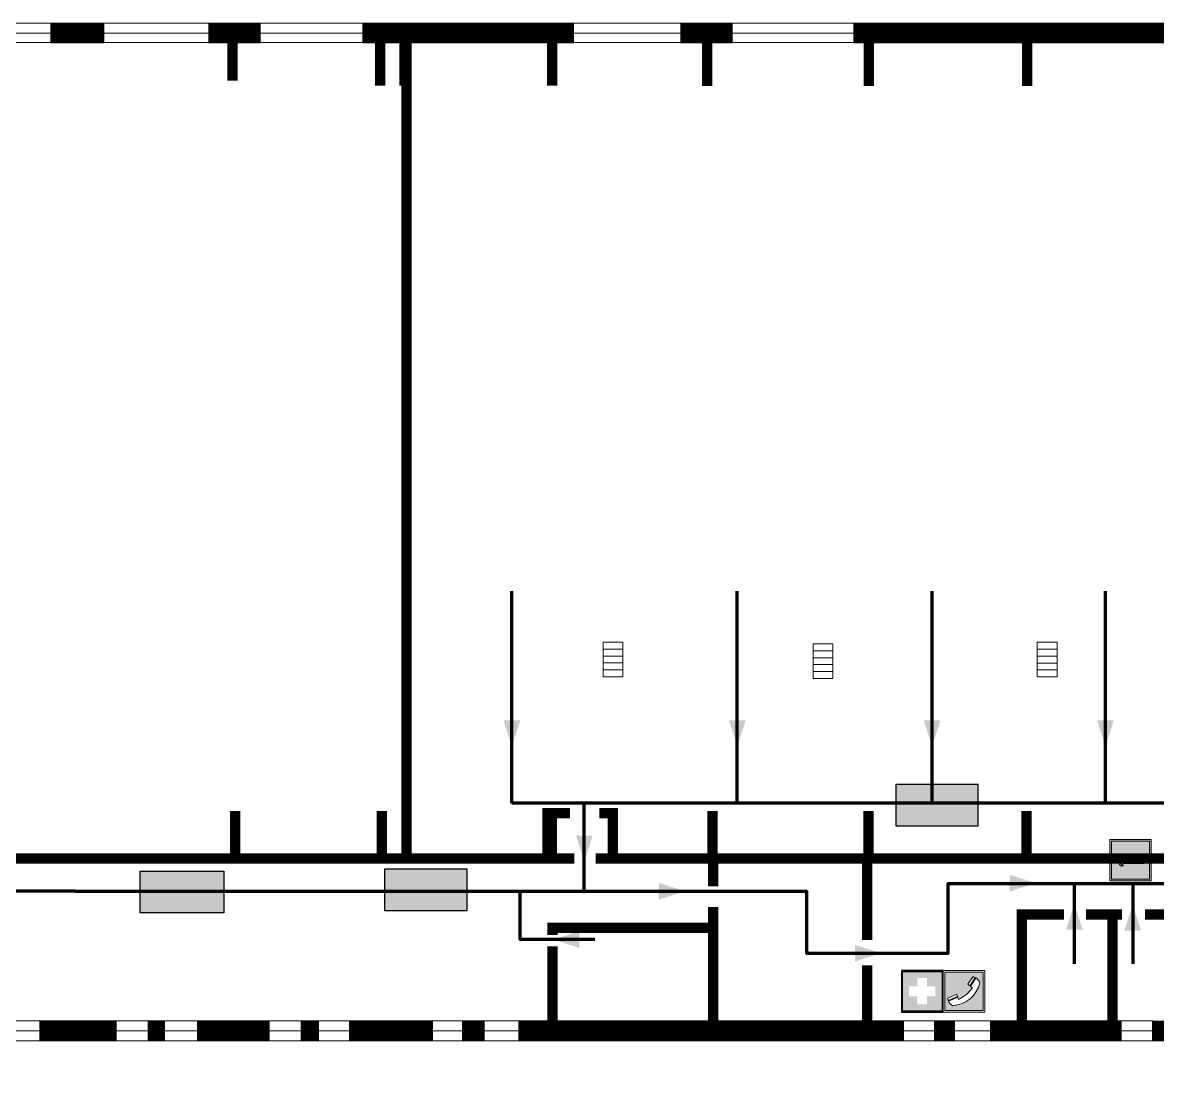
# Model space of a CAD drawing. Header units: millimetres. Extents: x 13114 to 67229, y 22859 to 38520.
# Drawn here: x 27809.2 to 28026.9, y 25877.9 to 26081.6 of the extents above; entities that cross this region are included whole.
import ezdxf

# ---------------------------------------------------------------- set-up
doc = ezdxf.new("R2010")
doc.units = ezdxf.units.MM
doc.layers.add('План_Штампы', color=7, linetype='Continuous')

# ---------------------------------------------------------------- blocks, each defined once
blk = doc.blocks.new('A$C32E8229D')
at = {"true_color": 0xffffff}
blk.add_hatch(color=7, dxfattribs=at).paths.add_polyline_path([(0, 0), (0, -8), (16, -8), (16, 0)])
h = blk.add_hatch(color=126)
h.paths.add_polyline_path([(0.2, -0.2), (15.8, -0.2), (15.8, -7.8), (0.2, -7.8)])
h.paths.add_polyline_path([(13.49, -2.05), (12.08, -2.05), (11.37, -2.63, 0.162397), (11.29, -2.84), (11.29, -3.63), (10.35, -3.63), (10.35, -4.05), (11.68, -4.05), (11.68, -3.48), (12.26, -4.28), (11.29, -5.1), (11.29, -6.78), (11.85, -6.78), (11.85, -5.44), (12.8, -4.64), (12.8, -5.94), (14.46, -5.94), (14.46, -5.39), (13.45, -5.39), (13.45, -3.97), (12.46, -2.59), (13.15, -2.59), (13.69, -3.34), (14.18, -3)], flags=16)
h.paths.add_polyline_path([(10.74, -1.82, 1), (11.8, -1.82, 1)], flags=16)
h.paths.add_polyline_path([(9.39, -3.59), (5.99, -3.59), (6.56, -3.03), (5.91, -3.03), (5.1, -3.83), (5.91, -4.64), (6.56, -4.64), (5.99, -4.09), (9.39, -4.09)], flags=16)
h.paths.add_polyline_path([(4.29, -1.08), (1.72, -1.08), (1.72, -6.6), (4.29, -6.6)], flags=16)
at = {"color": 126}
blk.add_lwpolyline([(16, -8), (0, -8), (0, 0), (16, 0)], close=True, dxfattribs=at)
blk = doc.blocks.new('A$C456E1F9C')
at = {"lineweight": 5}
h = blk.add_hatch(color=242, dxfattribs=at)
h.paths.add_polyline_path([(0.51, -1.47), (0.51, -13.26), (12.29, -13.26), (12.29, -1.47)])
h.paths.add_polyline_path([(5.42, -4.95, -0.254479), (4.78, -5.4), (3.52, -2.53, -0.209735), (4.23, -2.4)], flags=16)
h.paths.add_polyline_path([(8.53, -8.6), (10.87, -10.17), (10.54, -10.76), (8.03, -9.13, -0.192251)], flags=16)
h.paths.add_polyline_path([(4.61, -5.49, 0.005518), (3.87, -5.72, 0.128647), (7.49, -10.01, 0.00809), (7.83, -9.33), (10.47, -10.97, -0.16736), (8.99, -12.25, -0.327862), (1.95, -3.95, -0.166952), (3.36, -2.62)], flags=16)
at = {"color": 242, "lineweight": 5}
for p, q in [((0, -13.77), (0, -0.97)), ((12.8, -0.97), (0, -0.97)), ((4.61, -5.49), (3.36, -2.62)), ((3.52, -2.53), (4.78, -5.4)), ((4.23, -2.4), (5.42, -4.95)), ((12.8, -13.77), (12.8, -0.97)), ((7.83, -9.33), (10.47, -10.97)), ((8.03, -9.13), (10.54, -10.76)), ((10.81, -10.12), (8.53, -8.6)), ((10.54, -10.76), (10.8, -10.3)), ((10.8, -10.3), (10.81, -10.12)), ((0, -13.77), (12.8, -13.77))]:
    blk.add_line(p, q, dxfattribs=at)
blk.add_lwpolyline([(0.51, -1.47), (12.29, -1.47), (12.29, -13.26), (0.51, -13.26)], close=True, dxfattribs=at)
for centre, radius, start, end in [((4.59, -5.34), 2.99, 114.2845, 152.1974), ((4.02, -3.27), 0.891, 76.3284, 123.7092), ((11.12, -3.31), 9.19, 183.9915, 256.6009), ((14.98, -39.1), 35.17, 107.1487, 108.4135), ((13.86, -0.94), 11.08, 205.5536, 234.8762), ((4.68, -4.59), 0.824, 276.9621, 334.0723), ((-13.31, 0.8), 23.44, 332.5487, 334.4027), ((8.94, -9.5), 0.989, 114.4092, 157.9388), ((7.87, -9.46), 3, 291.9291, 329.9329)]:
    blk.add_arc(centre, radius, start, end, dxfattribs=at)
blk = doc.blocks.new('A$C3AD82952')
at = {"true_color": 0xf5f5ff}
h = blk.add_hatch(color=7, dxfattribs=at)
h.dxf.hatch_style = 1
h.paths.add_polyline_path([(8.21, 8.73, 0.414214), (7.89, 9.05), (7.22, 9.05), (7.22, 9.92), (7.59, 9.92, 1), (7.57, 10.36), (7.22, 10.36), (7.22, 10.6), (6.43, 10.6), (6.43, 10.36), (6.01, 10.36), (4.74, 9.59), (4.74, 8.69), (4.98, 8.73), (4.98, 9.26), (6.12, 9.91), (6.43, 9.91), (6.43, 9.05), (5.76, 9.05, 0.414214), (5.44, 8.73), (5.44, 2.2), (8.21, 2.2)], flags=0)
h.paths.add_polyline_path([(12.8, 12.8), (0, 12.8), (0, 0), (12.8, 0)])
h.paths.add_polyline_path([(0.51, 12.29), (12.29, 12.29), (12.29, 0.51), (0.51, 0.51)], flags=16)
h.paths.add_polyline_path([(4.74, 9.59), (6.01, 10.36), (6.43, 10.36), (6.43, 10.6), (7.22, 10.6), (7.22, 10.36), (7.59, 10.36, -0.94586), (7.59, 9.92), (7.22, 9.92), (7.22, 9.05), (7.89, 9.05, -0.414214), (8.21, 8.73), (8.21, 2.2), (5.44, 2.2), (5.44, 8.73, -0.414214), (5.76, 9.05), (6.43, 9.05), (6.43, 9.91), (6.12, 9.91), (4.98, 9.26), (4.98, 8.73), (4.74, 8.69)], flags=0)
h = blk.add_hatch(color=242)
h.dxf.hatch_style = 1
h.paths.add_polyline_path([(12.29, 12.29), (0.51, 12.29), (0.51, 0.51), (12.29, 0.51)])
h.paths.add_polyline_path([(4.74, 8.69), (4.74, 9.59), (6.01, 10.36), (6.43, 10.36), (6.43, 10.6), (7.22, 10.6), (7.22, 10.36), (7.59, 10.36, -0.94586), (7.59, 9.92), (7.22, 9.92), (7.22, 9.05), (7.89, 9.05, -0.414214), (8.21, 8.73), (8.21, 2.2), (5.44, 2.2), (5.44, 8.73, -0.414214), (5.76, 9.05), (6.43, 9.05), (6.43, 9.91), (6.12, 9.91), (4.98, 9.26), (4.98, 8.73)], flags=16)
h = blk.add_hatch(color=7, dxfattribs=at)
h.dxf.hatch_style = 1
h.paths.add_polyline_path([(8.21, 8.73, 0.414214), (7.89, 9.05), (7.22, 9.05), (7.22, 9.92), (7.59, 9.92, 1), (7.57, 10.36), (7.22, 10.36), (7.22, 10.6), (6.43, 10.6), (6.43, 10.36), (6.01, 10.36), (4.74, 9.59), (4.74, 8.69), (4.98, 8.73), (4.98, 9.26), (6.12, 9.91), (6.43, 9.91), (6.43, 9.05), (5.76, 9.05, 0.414214), (5.44, 8.73), (5.44, 2.2), (8.21, 2.2)])
at = {"color": 242, "lineweight": 5}
for p, q in [((0, 0), (0, 12.8)), ((0, 12.8), (12.8, 12.8)), ((7.22, 10.6), (6.43, 10.6)), ((6.43, 10.6), (6.43, 10.36)), ((7.22, 10.36), (7.22, 10.6)), ((12.8, 0), (12.8, 12.8)), ((6.01, 10.36), (4.74, 9.59)), ((4.74, 9.59), (4.74, 8.69)), ((4.74, 8.69), (4.98, 8.73)), ((4.98, 9.26), (6.12, 9.91)), ((4.98, 8.73), (4.98, 9.26)), ((5.44, 2.2), (5.44, 8.73)), ((5.76, 9.05), (6.43, 9.05)), ((6.01, 10.36), (6.43, 10.36)), ((6.12, 9.91), (6.43, 9.91)), ((6.43, 9.91), (6.43, 9.05)), ((7.59, 10.36), (7.22, 10.36)), ((7.22, 9.05), (7.22, 9.92)), ((7.59, 9.92), (7.22, 9.92)), ((7.89, 9.05), (7.22, 9.05)), ((8.21, 2.2), (8.21, 8.73)), ((0, 0), (12.8, 0)), ((5.44, 2.2), (8.21, 2.2))]:
    blk.add_line(p, q, dxfattribs=at)
blk.add_lwpolyline([(0.51, 12.29), (12.29, 12.29), (12.29, 0.51), (0.51, 0.51)], close=True, dxfattribs=at)
for centre, radius, start, end in [((5.76, 8.73), 0.32, 90, 180), ((7.58, 10.14), 0.223, 273.1875, 86.8125), ((7.89, 8.73), 0.32, 0, 90)]:
    blk.add_arc(centre, radius, start, end, dxfattribs=at)
blk = doc.blocks.new('A$C18900ED3')
h = blk.add_hatch(color=126)
h.paths.add_polyline_path([(-0.18, -0.18), (-7.02, -0.18), (-7.02, -7.02), (-0.18, -7.02)])
h.paths.add_polyline_path([(-5.89, -4.46), (-5.89, -2.77), (-4.46, -2.77), (-4.46, -1.31), (-2.77, -1.31), (-2.77, -2.77), (-1.33, -2.77), (-1.33, -4.46), (-2.77, -4.46), (-2.77, -5.89), (-4.46, -5.89), (-4.46, -4.46)], flags=16)
at = {"color": 126}
for p, q in [((-7.2, 0), (-7.2, -7.2)), ((0, 0), (-7.2, 0)), ((0, -7.2), (0, 0)), ((-7.02, -7.02), (-7.02, -0.18)), ((-7.02, -0.18), (-0.18, -0.18)), ((-0.18, -0.18), (-0.18, -7.02)), ((-7.2, -7.2), (0, -7.2)), ((-0.18, -7.02), (-7.02, -7.02))]:
    blk.add_line(p, q, dxfattribs=at)

msp = doc.modelspace()

# ---------------------------------------------------------------- linework, layer by layer
at = {"lineweight": 0}
for points in [[(28125.8, 26081.53), (27664.61, 26081.53)], [(28125.8, 26079.64), (27664.32, 26079.64)], [(28125.5, 26077.81), (27664.84, 26077.81)], [(28026.07, 25890.26), (27676.6, 25890.26)], [(28025.89, 25888.31), (27676.42, 25888.31)], [(28026.17, 25886.41), (27676.7, 25886.41)]]:
    msp.add_lwpolyline(points, dxfattribs=at)
for points, const_width in [([(27824.82, 26079.64), (27814.5, 26079.64)], 3.96), ([(27854.86, 26079.64), (27844.77, 26079.64)], 3.96), ([(27914.93, 26079.64), (27874.34, 26079.64)], 3.96), ([(27945.42, 26079.64), (27935.33, 26079.64)], 3.96), ([(28035.69, 26079.64), (27968.58, 26079.64)], 3.96), ([(27849.42, 26070.52), (27849.42, 26079.64)], 1.98), ([(27877.79, 26069.56), (27877.79, 26078.68)], 1.98), ([(27882.43, 26069.56), (27882.43, 26078.68)], 1.98), ([(27882.82, 25921.36), (27882.82, 26078.29)], 1.98), ([(27910.74, 26069.56), (27910.74, 26078.68)], 1.98), ([(27940.48, 26069.45), (27940.48, 26078.56)], 1.98), ([(27971.52, 26069.45), (27971.52, 26078.56)], 1.98), ([(28001.89, 26069.45), (28001.89, 26078.56)], 1.98), ([(27849.92, 25921.36), (27849.92, 25930.48)], 1.98), ([(27878.08, 25921.36), (27878.08, 25930.48)], 1.98), ([(27910.71, 25921.36), (27910.71, 25930.48)], 1.98), ([(27941.54, 25921.36), (27941.54, 25930.48)], 1.98), ([(27971.47, 25921.36), (27971.47, 25930.48)], 1.98), ([(28001.76, 25921.36), (28001.76, 25930.48)], 1.98), ([(27915, 25921.36), (27725.77, 25921.36)], 1.98), ([(28050.53, 25921.36), (27919.14, 25921.36)], 1.98), ([(27941.66, 25921.36), (27941.66, 25916)], 1.98), ([(27971.19, 25905.71), (27971.19, 25921.36)], 1.98), ([(27941.66, 25912.03), (27941.66, 25888.84), (27941.66, 25908.06), (27910.86, 25908.06), (27910.86, 25906.67)], 1.98), ([(28009, 25910.63), (28000.89, 25910.63), (28000.89, 25888.42)], 1.98), ([(28020.09, 25910.63), (28013.21, 25910.63)], 1.98), ([(28018.26, 25910.63), (28018.26, 25888.42)], 1.98), ([(28033.03, 25910.63), (28024.53, 25910.63)], 1.98), ([(27910.86, 25904.54), (27910.86, 25888.79)], 1.98), ([(27971.19, 25889.34), (27971.19, 25900.87)], 1.98), ([(27812.38, 25888.31), (27827.18, 25888.31)], 3.96), ([(27833.13, 25888.31), (27836.45, 25888.31)], 3.96), ([(27842.6, 25888.31), (27856.56, 25888.31)], 3.96), ([(27862.51, 25888.31), (27866.03, 25888.31)], 3.96), ([(27871.78, 25888.31), (27887.89, 25888.31)], 3.96), ([(27893.45, 25888.31), (27897.84, 25888.31)], 3.96), ([(27904.28, 25888.31), (27978.27, 25888.31)], 3.96), ([(27984.05, 25888.31), (27988.06, 25888.31)], 3.96), ([(27994.75, 25888.31), (28020.07, 25888.31)], 3.96), ([(28025.89, 25888.31), (28032.43, 25888.31), (28032.43, 25879.85), (28036.52, 25879.85)], 3.96)]:
    msp.add_lwpolyline(points, dxfattribs=dict(at, const_width=const_width))
at = {"color": 126, "lineweight": 100, "true_color": 0x008754}
for points in [[(27903.03, 25931.96), (27903.03, 25972.59)], [(27946.29, 25931.96), (27946.29, 25972.59)], [(27983.67, 25931.96), (27983.67, 25972.59)], [(28016.93, 25931.96), (28016.93, 25972.59)], [(27819.23, 25915.09), (27916.92, 25915.09), (27916.92, 25931.96)], [(27916.92, 25931.96), (27903.03, 25931.96)], [(28125.8, 25931.96), (27916.92, 25931.96)], [(27916.92, 25915.09), (27959.58, 25915.09), (27959.58, 25903.21), (27986.74, 25903.21), (27986.74, 25916.55), (28053.16, 25916.55), (28053.16, 25905.34), (28056.53, 25905.34), (28056.53, 25886.78), (28050.29, 25886.78), (28050.29, 25894.95)], [(28010.96, 25916.55), (28010.96, 25901.17)], [(28022.16, 25916.55), (28022.16, 25901.17)], [(27819.23, 25915.09), (27782.15, 25915.09), (27782.15, 25895.32)], [(27918.98, 25905.81), (27904.66, 25905.81), (27904.66, 25915.09)]]:
    msp.add_lwpolyline(points, dxfattribs=at)
at = {"lineweight": 0}
for points in [[(27920.55, 25961.51), (27924.35, 25961.51), (27924.35, 25962.83), (27920.55, 25962.83)], [(27960.83, 25961.18), (27964.63, 25961.18), (27964.63, 25962.51), (27960.83, 25962.51)], [(28003.85, 25961.49), (28007.65, 25961.49), (28007.65, 25962.81), (28003.85, 25962.81)], [(27920.55, 25960.18), (27924.35, 25960.18), (27924.35, 25961.51), (27920.55, 25961.51)], [(27920.55, 25958.86), (27924.35, 25958.86), (27924.35, 25960.18), (27920.55, 25960.18)], [(27960.83, 25959.85), (27964.63, 25959.85), (27964.63, 25961.18), (27960.83, 25961.18)], [(27960.83, 25958.53), (27964.63, 25958.53), (27964.63, 25959.85), (27960.83, 25959.85)], [(28003.85, 25960.16), (28007.65, 25960.16), (28007.65, 25961.49), (28003.85, 25961.49)], [(28003.85, 25958.83), (28007.65, 25958.83), (28007.65, 25960.16), (28003.85, 25960.16)], [(27920.55, 25957.53), (27924.35, 25957.53), (27924.35, 25958.86), (27920.55, 25958.86)], [(27920.55, 25956.2), (27924.35, 25956.2), (27924.35, 25957.53), (27920.55, 25957.53)], [(27960.83, 25957.2), (27964.63, 25957.2), (27964.63, 25958.53), (27960.83, 25958.53)], [(28003.85, 25957.51), (28007.65, 25957.51), (28007.65, 25958.83), (28003.85, 25958.83)], [(28003.85, 25956.18), (28007.65, 25956.18), (28007.65, 25957.51), (28003.85, 25957.51)], [(27960.83, 25955.88), (27964.63, 25955.88), (27964.63, 25957.2), (27960.83, 25957.2)]]:
    msp.add_lwpolyline(points, close=True, dxfattribs=at)
at = {"lineweight": 100, "const_width": 1.98}
for points in [[(27914.19, 25930.04), (27909.88, 25930.04), (27909.88, 25921.94)], [(27919.79, 25930.04), (27922.39, 25930.04), (27922.39, 25921.85)]]:
    msp.add_lwpolyline(points, dxfattribs=at)
at = {"layer": 'План_Штампы', "color": 126, "true_color": 0x008754}
for points in [[(27901.42, 25947.85), (27904.64, 25947.85), (27903.04, 25942.9)], [(27944.68, 25947.85), (27947.9, 25947.85), (27946.3, 25942.9)], [(27982.06, 25947.85), (27985.28, 25947.85), (27983.69, 25942.9)], [(28015.32, 25947.85), (28018.54, 25947.85), (28016.94, 25942.9)], [(27915.32, 25925.77), (27918.54, 25925.76), (27916.95, 25920.82)], [(27998.58, 25915.02), (27998.59, 25918.24), (28003.53, 25916.64)], [(27931.23, 25913.46), (27931.24, 25916.68), (27936.18, 25915.09)], [(28012.58, 25907.68), (28009.36, 25907.69), (28010.96, 25912.63)], [(28023.79, 25907.5), (28020.57, 25907.5), (28022.16, 25912.44)], [(27915.97, 25907.44), (27915.97, 25904.22), (27911.02, 25905.81)], [(27968.85, 25901.58), (27968.86, 25904.8), (27973.8, 25903.21)]]:
    msp.add_solid(points, dxfattribs=at)

# ---------------------------------------------------------------- block references
at = {"rotation": 90}
for name, p, xscale, yscale, zscale in [('A$C3AD82952', (28025.72, 25917.05), 0.61875, 0.61875, 0.61875), ('A$C456E1F9C', (27985.18, 25891.91), 0.625, 0.625, 0.625)]:
    msp.add_blockref(name, p, dxfattribs=dict(at, xscale=xscale, yscale=yscale, zscale=zscale))
at = {"xscale": 1.111111111007631, "yscale": 1.111111111007631, "zscale": 1.111111111007631}
msp.add_blockref('A$C18900ED3', (27985.79, 25899.91), dxfattribs=at)
at = {"layer": 'План_Штампы', "color": 126, "true_color": 0x008754, "xscale": -0.99, "yscale": 0.99, "zscale": 0.99}
for p in [(27992.52, 25935.57), (27894.46, 25919.32)]:
    msp.add_blockref('A$C32E8229D', p, dxfattribs=at)
at = {"layer": 'План_Штампы', "color": 126, "true_color": 0x008754, "xscale": 1.00238577881904, "yscale": 1.00238577881904, "zscale": 1.00238577881904, "rotation": 359.9978653237144}
msp.add_blockref('A$C32E8229D', (27831.73, 25918.94), dxfattribs=at)

doc.saveas('drawing.dxf')
